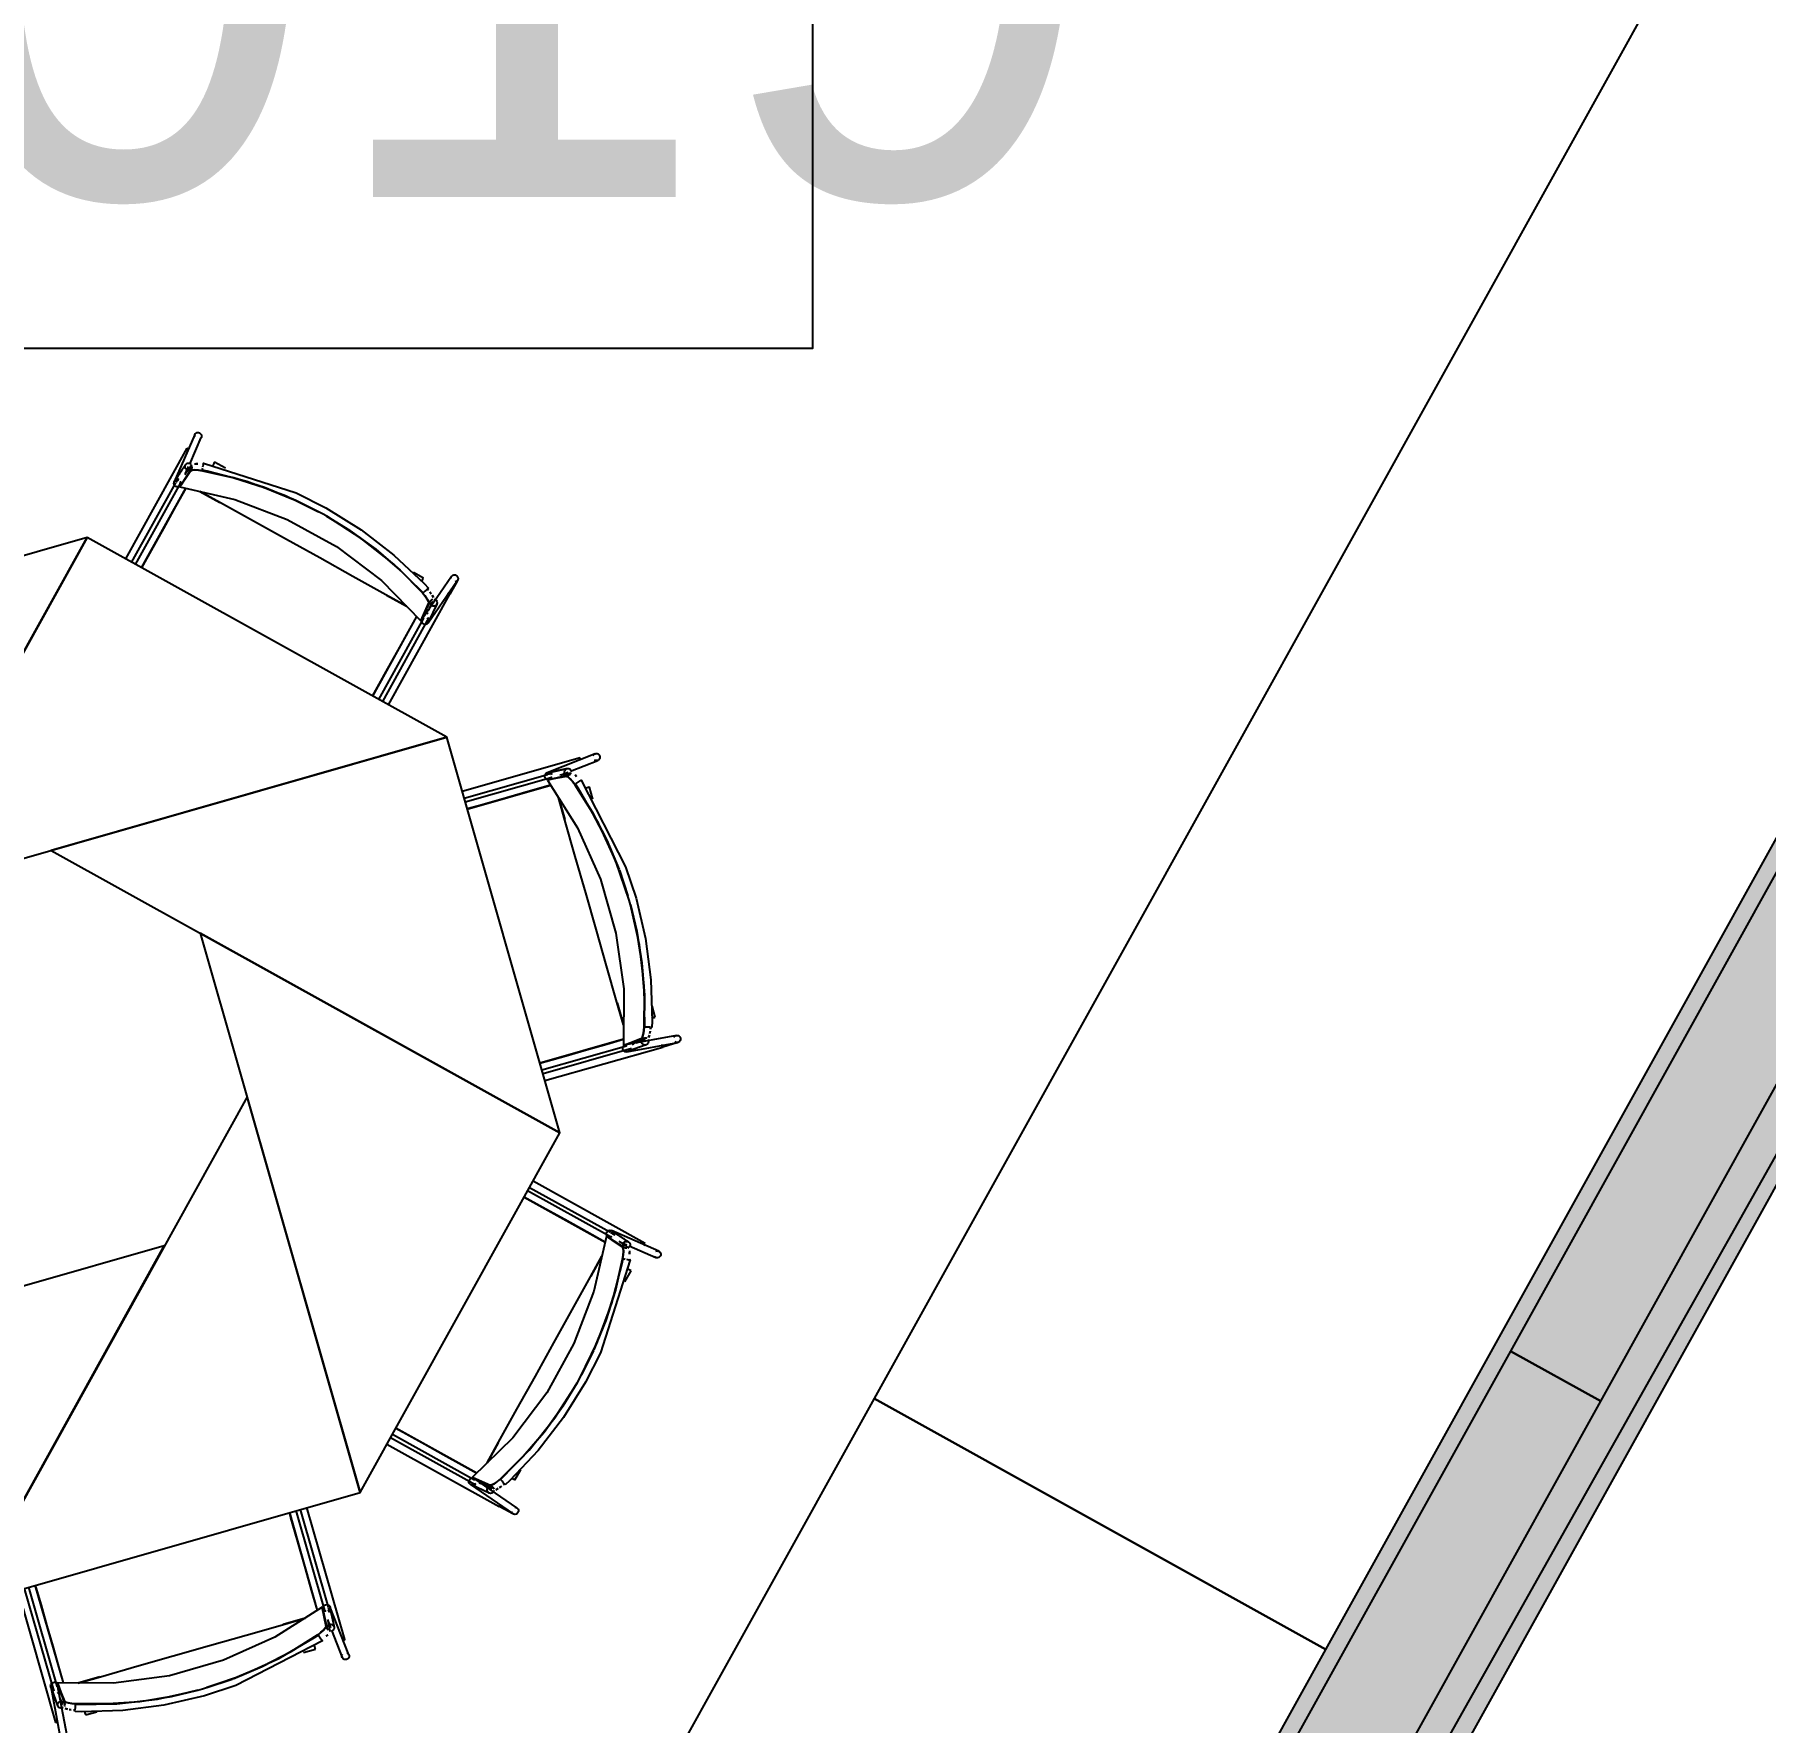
# Model space of a CAD drawing. Header units: metres. Extents: x 2.3 to 42.8, y 0.9 to 31.9.
# Drawn here: x 27.626 to 28.68, y 26.513 to 27.541 of the extents above; entities that cross this region are included whole.
import ezdxf

# ---------------------------------------------------------------- set-up
doc = ezdxf.new("R2010")
doc.units = ezdxf.units.M
for name, color, linetype in [('ARREDI', 9, 'Continuous'), ('PARETI_STRUTTURE', 7, 'Continuous'), ('PILASTRI_SETTI', 8, 'Continuous'), ('WAYFINDING_RIQUADRI', 7, 'Continuous'), ('WAYFINDING_TESTI', 7, 'Continuous')]:
    doc.layers.add(name, color=color, linetype=linetype)

msp = doc.modelspace()

# ---------------------------------------------------------------- linework, layer by layer
at = {"layer": 'ARREDI'}
for points in [[(28.9095, 27.4523), (28.6341, 27.6052), (28.1372, 26.7102), (28.4125, 26.5573), (28.9095, 27.4523), (29.3161, 28.1846), (29.0407, 28.3375), (28.6341, 27.6052)], [(28.9549, 27.5138), (28.5248, 26.7392), (28.5799, 26.7086), (29.01, 27.4832)], [(27.6578, 27.2347), (27.4169, 27.1658), (27.4858, 26.9249)], [(27.8769, 27.1131), (27.6578, 27.2347), (27.5362, 27.0156)], [(27.9458, 26.8722), (27.8769, 27.1131), (27.636, 27.0442)], [(27.8242, 26.6531), (27.9458, 26.8722), (27.7267, 26.9938)], [(27.5833, 26.5842), (27.8242, 26.6531), (27.7553, 26.894)], [(27.3642, 26.7058), (27.5833, 26.5842), (27.7049, 26.8033)], [(28.2056, 26.1643), (28.2607, 26.1337), (28.5799, 26.7086), (28.5248, 26.7392)], [(28.2009, 26.176), (28.4125, 26.5573), (28.1372, 26.7102), (27.9255, 26.3289)]]:
    msp.add_lwpolyline(points, close=True, dxfattribs=at)
for points in [[(27.7235, 27.2958), (27.7233, 27.2965), (27.7234, 27.2972), (27.7235, 27.2974), (27.7235, 27.2975), (27.7237, 27.2979), (27.7243, 27.2984), (27.725, 27.2987), (27.7257, 27.2987), (27.7264, 27.2985), (27.727, 27.298), (27.7275, 27.2974)], [(27.7275, 27.2974), (27.7276, 27.2967), (27.7275, 27.296), (27.7275, 27.2957), (27.7275, 27.2957), (27.7272, 27.2953), (27.7267, 27.2948)], [(27.7187, 27.2892), (27.7187, 27.2892)], [(27.7195, 27.2888), (27.719, 27.289), (27.7188, 27.2892)], [(27.7201, 27.2885), (27.7195, 27.2888)], [(27.721, 27.2754), (27.7177, 27.2705), (27.7144, 27.2656), (27.7478, 27.258), (27.7798, 27.2458), (27.8098, 27.2292), (27.8371, 27.2085), (27.8611, 27.1841), (27.8636, 27.1895), (27.866, 27.1949), (27.8659, 27.1958), (27.8651, 27.1973), (27.8638, 27.1992), (27.8622, 27.201)], [(27.7174, 27.2731), (27.7182, 27.2743), (27.7216, 27.2792)], [(27.7176, 27.2771), (27.7175, 27.2778), (27.7175, 27.2786), (27.7178, 27.2791), (27.7179, 27.2792), (27.7184, 27.2797), (27.7184, 27.2797), (27.7191, 27.28), (27.7198, 27.28), (27.7205, 27.2798), (27.7211, 27.2794)], [(27.7217, 27.278), (27.7216, 27.2773), (27.7214, 27.2767), (27.7213, 27.2766), (27.7208, 27.2761), (27.7208, 27.2761), (27.7201, 27.2758), (27.7194, 27.2758), (27.7186, 27.276), (27.7181, 27.2765), (27.7176, 27.2771)], [(27.7282, 27.2754), (27.7258, 27.2758), (27.7235, 27.2759), (27.7218, 27.2757), (27.721, 27.2754)], [(27.721, 27.2754), (27.7218, 27.2758), (27.7234, 27.2759), (27.7257, 27.2758), (27.7282, 27.2754)], [(27.7232, 27.2796), (27.724, 27.2797), (27.7253, 27.2797)], [(27.7253, 27.2797), (27.724, 27.2797)], [(27.7281, 27.2758), (27.7281, 27.2761), (27.7282, 27.2765), (27.7283, 27.2771)], [(27.7282, 27.2754), (27.7472, 27.2711), (27.7658, 27.2653), (27.7836, 27.258)], [(27.7284, 27.2779), (27.7286, 27.2786), (27.7287, 27.2793), (27.7288, 27.2798), (27.7288, 27.28), (27.7288, 27.2801), (27.7288, 27.2801), (27.7288, 27.2798)], [(27.7836, 27.258), (27.7659, 27.2653), (27.7473, 27.2711), (27.7284, 27.2754)], [(27.7355, 27.2806), (27.7353, 27.2804), (27.7351, 27.2799), (27.7348, 27.2794), (27.7344, 27.2787)], [(27.7179, 27.2648), (27.7117, 27.2536), (27.7043, 27.2403), (27.6968, 27.2269), (27.691, 27.2163)], [(27.7109, 27.2669), (27.7107, 27.2676), (27.7108, 27.2684), (27.7109, 27.2686), (27.7109, 27.2686), (27.7111, 27.269), (27.7117, 27.2695), (27.7124, 27.2698), (27.7131, 27.2699), (27.7138, 27.2697)], [(27.7146, 27.2664), (27.7141, 27.2659), (27.7134, 27.2657), (27.7126, 27.2656), (27.7119, 27.2658), (27.7113, 27.2663), (27.7109, 27.2669)], [(27.7144, 27.2656), (27.7148, 27.2686), (27.7144, 27.2656)], [(27.7265, 27.2628), (27.7387, 27.256)], [(27.8524, 27.193), (27.8399, 27.1999), (27.8198, 27.2111), (27.7996, 27.2223), (27.7794, 27.2335), (27.7592, 27.2447), (27.7391, 27.2559), (27.7265, 27.2628)], [(27.7988, 27.2504), (27.7842, 27.2578)], [(27.7842, 27.2578), (27.7988, 27.2504)], [(27.8621, 27.2011), (27.8484, 27.215), (27.8337, 27.2276), (27.8179, 27.239), (27.8037, 27.2477)], [(27.8037, 27.2477), (27.8179, 27.239), (27.8337, 27.2276), (27.8485, 27.2149), (27.8622, 27.201)], [(27.8795, 27.2099), (27.8796, 27.2107), (27.8798, 27.2111), (27.8798, 27.2111), (27.88, 27.2113), (27.8806, 27.2118), (27.8813, 27.212)], [(27.8813, 27.212), (27.882, 27.212), (27.8827, 27.2117), (27.8833, 27.2112), (27.8837, 27.2106), (27.8838, 27.2098), (27.8836, 27.2091), (27.8834, 27.2087), (27.8834, 27.2087), (27.8833, 27.2085), (27.8827, 27.208), (27.882, 27.2078)], [(27.8617, 27.208), (27.8621, 27.2087), (27.8624, 27.2093), (27.8626, 27.2097), (27.8628, 27.2099)], [(27.8622, 27.201), (27.8638, 27.1991), (27.8651, 27.1972), (27.8659, 27.1957), (27.866, 27.1949)], [(27.8636, 27.202), (27.8631, 27.2016), (27.8628, 27.2013), (27.8626, 27.2011)], [(27.8658, 27.204), (27.8656, 27.2038), (27.8652, 27.2035), (27.8647, 27.203), (27.8642, 27.2025), (27.8636, 27.202)], [(27.8652, 27.2035), (27.8659, 27.2026)], [(27.8658, 27.204), (27.8658, 27.204)], [(27.8667, 27.2016), (27.8675, 27.2005)], [(27.8675, 27.2005), (27.8668, 27.2016)], [(27.8782, 27.2007), (27.8776, 27.201)], [(27.8789, 27.2003), (27.8789, 27.2002), (27.8789, 27.2003), (27.8786, 27.2004), (27.8782, 27.2007)], [(27.8402, 27.1997), (27.8524, 27.1929)], [(27.8683, 27.1959), (27.8665, 27.192), (27.8659, 27.1905)], [(27.8692, 27.193), (27.8685, 27.193), (27.8678, 27.1932), (27.8672, 27.1937), (27.8668, 27.1944), (27.8667, 27.1951), (27.8669, 27.1958), (27.8669, 27.1959), (27.8672, 27.1964), (27.8678, 27.1969), (27.8685, 27.1971)], [(27.8681, 27.1997), (27.8688, 27.1982)], [(27.8688, 27.1982), (27.8681, 27.1997)], [(27.8693, 27.1971), (27.87, 27.1968), (27.8706, 27.1964), (27.8709, 27.1957), (27.871, 27.195), (27.871, 27.1949), (27.8709, 27.1943), (27.8709, 27.1941), (27.8705, 27.1936), (27.8699, 27.1932), (27.8692, 27.193)], [(27.8317, 27.1382), (27.8348, 27.1436), (27.8411, 27.1549), (27.8473, 27.1662), (27.8536, 27.1775), (27.8587, 27.1866)], [(27.8629, 27.1856), (27.8611, 27.1841)], [(27.8641, 27.1818), (27.8634, 27.1818), (27.8627, 27.1821), (27.8621, 27.1826), (27.8618, 27.1832), (27.8616, 27.184), (27.8618, 27.1847)], [(27.8649, 27.1858), (27.8655, 27.1853), (27.8658, 27.1846), (27.866, 27.1839), (27.8658, 27.1831), (27.8656, 27.1827), (27.8656, 27.1827), (27.8654, 27.1825), (27.8649, 27.182), (27.8641, 27.1818)], [(27.8652, 27.189), (27.8648, 27.1881)], [(27.9583, 27.0997), (27.9582, 27.1002), (27.9581, 27.1005), (27.9581, 27.1006), (27.9581, 27.1006)], [(27.9585, 27.0991), (27.9583, 27.0997)], [(27.9661, 27.1018), (27.9665, 27.1025), (27.9671, 27.1029), (27.9673, 27.103), (27.9673, 27.103), (27.9678, 27.1032), (27.9685, 27.1031), (27.9692, 27.1029), (27.9698, 27.1023), (27.9701, 27.1017), (27.9702, 27.1009), (27.9701, 27.1002)], [(27.9701, 27.1002), (27.9697, 27.0996), (27.9691, 27.0991), (27.9689, 27.099), (27.9689, 27.099), (27.9684, 27.0989), (27.9677, 27.0989), (27.967, 27.0992)], [(27.9383, 27.0874), (27.9376, 27.0877), (27.9371, 27.0882), (27.9367, 27.0889), (27.9366, 27.0896), (27.9368, 27.0903)], [(27.9368, 27.0903), (27.9372, 27.091), (27.9378, 27.0914), (27.938, 27.0915), (27.938, 27.0916), (27.9385, 27.0917), (27.9392, 27.0917), (27.9399, 27.0914), (27.9405, 27.0909), (27.9408, 27.0902)], [(27.95, 27.0892), (27.9441, 27.0881), (27.9383, 27.0869), (27.9566, 27.058), (27.9706, 27.0267), (27.98, 26.9937), (27.9847, 26.9598), (27.9845, 26.9256), (27.99, 26.9276), (27.9955, 26.9297), (27.9961, 26.9305), (27.9966, 26.9321), (27.997, 26.9343), (27.9972, 26.9368)], [(27.9383, 27.0869), (27.9407, 27.0887), (27.9383, 27.0869)], [(27.9458, 27.0901), (27.9472, 27.0904), (27.953, 27.0915)], [(27.9523, 27.0905), (27.9517, 27.0901), (27.9512, 27.0899), (27.951, 27.0898), (27.9503, 27.0899), (27.9496, 27.0901), (27.9491, 27.0906), (27.9487, 27.0913), (27.9486, 27.092), (27.9488, 27.0928)], [(27.9488, 27.0928), (27.9492, 27.0934), (27.9498, 27.0939), (27.9503, 27.0941), (27.9505, 27.0941), (27.9511, 27.0941), (27.9512, 27.0941), (27.9519, 27.0938), (27.9524, 27.0933), (27.9528, 27.0926)], [(27.9551, 27.0841), (27.9536, 27.0861), (27.9521, 27.0878), (27.9508, 27.0889), (27.9499, 27.0892)], [(27.9499, 27.0892), (27.9507, 27.0889), (27.952, 27.0878), (27.9535, 27.0862), (27.9551, 27.0841)], [(27.956, 27.0892), (27.9551, 27.0902)], [(27.9551, 27.0901), (27.956, 27.0892)], [(27.9551, 27.0841), (27.9655, 27.0676), (27.9745, 27.0504), (27.982, 27.0326)], [(27.982, 27.0326), (27.9745, 27.0503), (27.9655, 27.0675), (27.9552, 27.084)], [(27.9553, 27.0845), (27.9555, 27.0846), (27.9558, 27.0849), (27.9564, 27.0853)], [(27.9564, 27.0853), (27.957, 27.0857), (27.9576, 27.0861), (27.9581, 27.0865), (27.9585, 27.0868), (27.9588, 27.087), (27.9588, 27.087), (27.9588, 27.087), (27.9586, 27.0868)], [(27.9402, 27.0839), (27.928, 27.0804), (27.9133, 27.0762), (27.8986, 27.072), (27.8894, 27.0694)], [(27.945, 27.0764), (27.9488, 27.063)], [(27.9846, 26.938), (27.9806, 26.9518), (27.9743, 26.9739), (27.968, 26.9961), (27.9616, 27.0183), (27.9552, 27.0405), (27.9489, 27.0626), (27.945, 27.0764)], [(27.9639, 27.0826), (27.9636, 27.0826), (27.9631, 27.0824), (27.9625, 27.0823), (27.9618, 27.0821)], [(27.9822, 27.0321), (27.9873, 27.0165)], [(27.9873, 27.0166), (27.9822, 27.032)], [(27.9888, 27.0112), (27.9928, 26.9949), (27.9958, 26.9757), (27.9973, 26.9562), (27.9972, 26.9368)], [(27.9972, 26.9369), (27.9973, 26.9563), (27.9958, 26.9757), (27.9928, 26.995), (27.9888, 27.0111)], [(27.9807, 26.9514), (27.9846, 26.938)], [(27.9972, 26.9368), (27.997, 26.9342), (27.9966, 26.932), (27.9961, 26.9304), (27.9955, 26.9297)], [(27.9989, 26.9365), (27.9983, 26.9365), (27.9978, 26.9365), (27.9976, 26.9365)], [(28.0011, 26.9363), (28.0004, 26.9364), (27.9996, 26.9364), (27.9989, 26.9365)], [(28.0018, 26.942), (28.0025, 26.9423), (28.0032, 26.9424), (28.0036, 26.9426), (28.0039, 26.9426)], [(28.0039, 26.9426), (28.0039, 26.9426)], [(27.9337, 26.9145), (27.9372, 26.9155), (27.9496, 26.9191), (27.9621, 26.9227), (27.9745, 26.9262), (27.9845, 26.9291)], [(27.9908, 26.9261), (27.9899, 26.9258)], [(27.9979, 26.9288), (27.9939, 26.9273), (27.9923, 26.9267)], [(27.9965, 26.9261), (27.996, 26.9266), (27.9956, 26.9273), (27.9956, 26.928), (27.9958, 26.9288), (27.9962, 26.9294), (27.9962, 26.9294), (27.9968, 26.9298), (27.9969, 26.9298), (27.9975, 26.9299), (27.9982, 26.9299), (27.9989, 26.9295)], [(27.9994, 26.929), (27.9997, 26.9283), (27.9998, 26.9275), (27.9996, 26.9268), (27.9992, 26.9262), (27.9991, 26.9262), (27.9986, 26.9258), (27.9984, 26.9258), (27.9979, 26.9256), (27.9971, 26.9257), (27.9965, 26.9261)], [(28.0004, 26.9317), (27.9999, 26.9301)], [(27.9999, 26.9301), (28.0004, 26.9316)], [(28.0008, 26.934), (28.0006, 26.9328)], [(28.0006, 26.9326), (28.0008, 26.9339)], [(28.0011, 26.9363), (28.001, 26.9353)], [(28.001, 26.9353), (28.0011, 26.9363)], [(28.0018, 26.9363), (28.0016, 26.9363)], [(28.0153, 26.9303), (28.0157, 26.9309), (28.0163, 26.9313), (28.0168, 26.9314), (28.0168, 26.9314), (28.0171, 26.9314), (28.0178, 26.9314), (28.0185, 26.931)], [(28.0185, 26.931), (28.019, 26.9305), (28.0193, 26.9298), (28.0193, 26.929), (28.0191, 26.9283), (28.0187, 26.9277), (28.0181, 26.9273), (28.0176, 26.9272), (28.0173, 26.9271), (28.0166, 26.9272), (28.0159, 26.9275)], [(27.985, 26.9218), (27.9845, 26.9223), (27.9842, 26.923), (27.9841, 26.9238), (27.9843, 26.9245), (27.9848, 26.9251), (27.9854, 26.9255)], [(27.9868, 26.9253), (27.9845, 26.9255)], [(27.9884, 26.9233), (27.9882, 26.9226), (27.9877, 26.922), (27.9871, 26.9216), (27.9866, 26.9214), (27.9864, 26.9214), (27.9857, 26.9215), (27.985, 26.9218)], [(28.0082, 26.9252), (28.0081, 26.9259)], [(28.0085, 26.9244), (28.0084, 26.9247), (28.0082, 26.9252)], [(28.0085, 26.9244), (28.0085, 26.9244), (28.0085, 26.9244)], [(27.9734, 26.8056), (27.9622, 26.8118), (27.9489, 26.8193), (27.9355, 26.8267), (27.9241, 26.833)], [(27.975, 26.8089), (27.9745, 26.8095), (27.9742, 26.8101), (27.9742, 26.8109), (27.9744, 26.8116), (27.9749, 26.8122), (27.9755, 26.8126)], [(27.9755, 26.8126), (27.9762, 26.8128), (27.977, 26.8127), (27.9772, 26.8126), (27.9772, 26.8126), (27.9776, 26.8124), (27.9781, 26.8118), (27.9784, 26.8111), (27.9785, 26.8104), (27.9782, 26.8097)], [(27.984, 26.8025), (27.9791, 26.8058), (27.9742, 26.8091), (27.9666, 26.7757), (27.9544, 26.7437), (27.9378, 26.7137), (27.9171, 26.6864), (27.8927, 26.6624), (27.8981, 26.6599), (27.9035, 26.6575), (27.9044, 26.6576), (27.9059, 26.6584), (27.9078, 26.6597), (27.9096, 26.6613)], [(27.9666, 26.7399), (27.9738, 26.7576), (27.9797, 26.7762), (27.984, 26.7951), (27.9844, 26.7977), (27.9845, 26.8), (27.9843, 26.8017), (27.984, 26.8025)], [(27.9742, 26.8091), (27.9772, 26.8087), (27.9742, 26.8091)], [(27.9817, 26.8061), (27.9829, 26.8053), (27.9878, 26.8019)], [(27.984, 26.8025), (27.9843, 26.8017), (27.9845, 26.8001), (27.9844, 26.7978), (27.984, 26.7953)], [(27.9866, 26.8018), (27.9859, 26.8019), (27.9853, 26.8021), (27.9852, 26.8022), (27.9847, 26.8027), (27.9847, 26.8027), (27.9844, 26.8034), (27.9844, 26.8041), (27.9846, 26.8049), (27.9851, 26.8055), (27.9857, 26.8059)], [(27.9857, 26.8059), (27.9864, 26.806), (27.9872, 26.806), (27.9877, 26.8057), (27.9878, 26.8056), (27.9883, 26.8051), (27.9883, 26.8051), (27.9886, 26.8044), (27.9886, 26.8037), (27.9884, 26.803), (27.988, 26.8024)], [(27.9882, 26.8003), (27.9883, 26.7995), (27.9883, 26.7982)], [(27.9883, 26.7982), (27.9883, 26.7995)], [(27.997, 26.8035), (27.9974, 26.804)], [(27.9974, 26.804), (27.9976, 26.8045), (27.9978, 26.8047)], [(27.9978, 26.8048), (27.9978, 26.8048)], [(28.0043, 26.8), (28.0051, 26.8002), (28.0058, 26.8001), (28.006, 26.8), (28.0061, 26.8), (28.0065, 26.7998), (28.007, 26.7992), (28.0073, 26.7985), (28.0073, 26.7978), (28.0071, 26.7971), (28.0066, 26.7965), (28.006, 26.796)], [(27.9015, 26.6711), (27.9085, 26.6836), (27.9197, 26.7037), (27.9309, 26.7239), (27.9421, 26.7441), (27.9533, 26.7643), (27.9645, 26.7844), (27.9714, 26.797)], [(27.9714, 26.797), (27.9646, 26.7848)], [(27.984, 26.7953), (27.9797, 26.7763), (27.9739, 26.7577), (27.9666, 26.7399)], [(27.9844, 26.7954), (27.9847, 26.7954), (27.9851, 26.7953), (27.9857, 26.7952)], [(27.9865, 26.7951), (27.9872, 26.7949), (27.9879, 26.7948), (27.9884, 26.7947), (27.9886, 26.7947), (27.9887, 26.7947), (27.9886, 26.7947), (27.9884, 26.7947)], [(27.9892, 26.788), (27.989, 26.7882), (27.9885, 26.7884), (27.988, 26.7887), (27.9873, 26.7891)], [(28.006, 26.7961), (28.0053, 26.7959), (28.0045, 26.796), (28.0043, 26.7961), (28.0043, 26.7961), (28.0039, 26.7963), (28.0034, 26.7968)], [(27.959, 26.7247), (27.9664, 26.7393)], [(27.9664, 26.7393), (27.959, 26.7247)], [(27.9563, 26.7198), (27.9476, 26.7056), (27.9362, 26.6898), (27.9235, 26.675), (27.9096, 26.6613)], [(27.9097, 26.6614), (27.9235, 26.6751), (27.9362, 26.6898), (27.9476, 26.7056), (27.9563, 26.7198)], [(27.8459, 26.6922), (27.8522, 26.6887), (27.8635, 26.6825), (27.8748, 26.6762), (27.8861, 26.6699), (27.8952, 26.6649)], [(27.9083, 26.6833), (27.9015, 26.6711)], [(27.8942, 26.6606), (27.8927, 26.6624)], [(27.8904, 26.6594), (27.8904, 26.6601), (27.8907, 26.6608), (27.8912, 26.6614), (27.8918, 26.6617), (27.8926, 26.6619), (27.8933, 26.6617)], [(27.8944, 26.6586), (27.8939, 26.658), (27.8932, 26.6577), (27.8925, 26.6575), (27.8917, 26.6577), (27.8913, 26.6579), (27.8913, 26.6579), (27.8911, 26.6581), (27.8906, 26.6587), (27.8904, 26.6594)], [(27.8976, 26.6583), (27.8967, 26.6587)], [(27.9045, 26.6552), (27.9006, 26.657), (27.8991, 26.6577)], [(27.9015, 26.6543), (27.9016, 26.655), (27.9018, 26.6557), (27.9023, 26.6563), (27.903, 26.6567), (27.9037, 26.6568), (27.9044, 26.6566), (27.9045, 26.6566), (27.905, 26.6563), (27.9055, 26.6557), (27.9057, 26.655)], [(27.9057, 26.6542), (27.9054, 26.6535), (27.9049, 26.6529), (27.9043, 26.6526), (27.9036, 26.6525), (27.9035, 26.6525), (27.9029, 26.6526), (27.9027, 26.6527), (27.9022, 26.653), (27.9018, 26.6536), (27.9015, 26.6543)], [(27.9096, 26.6613), (27.9077, 26.6597), (27.9058, 26.6584), (27.9043, 26.6576), (27.9035, 26.6575)], [(27.9083, 26.6554), (27.9068, 26.6547)], [(27.9068, 26.6547), (27.9083, 26.6554)], [(27.9102, 26.6568), (27.9091, 26.656)], [(27.9091, 26.656), (27.9101, 26.6567)], [(27.9106, 26.6599), (27.9102, 26.6604), (27.9099, 26.6607), (27.9097, 26.6609)], [(27.9126, 26.6577), (27.9124, 26.6579), (27.9121, 26.6583), (27.9116, 26.6588), (27.9111, 26.6593), (27.9106, 26.6599)], [(27.9121, 26.6583), (27.9112, 26.6576)], [(27.9126, 26.6577), (27.9126, 26.6577)], [(27.9166, 26.6618), (27.9173, 26.6614), (27.9178, 26.6611), (27.9183, 26.6609), (27.9185, 26.6607)], [(27.9088, 26.6446), (27.9088, 26.6446), (27.9089, 26.6446), (27.909, 26.6449), (27.9093, 26.6453)], [(27.9093, 26.6453), (27.9096, 26.6459)], [(27.9206, 26.6422), (27.9206, 26.6415), (27.9203, 26.6408), (27.9198, 26.6402), (27.9192, 26.6398), (27.9184, 26.6397), (27.9177, 26.6399), (27.9173, 26.6401), (27.9172, 26.6401), (27.9171, 26.6403), (27.9166, 26.6408), (27.9164, 26.6415)], [(27.9185, 26.644), (27.9193, 26.6439), (27.9197, 26.6437), (27.9197, 26.6437), (27.9199, 26.6435), (27.9204, 26.6429), (27.9206, 26.6422)], [(27.7982, 26.5812), (27.7946, 26.5935), (27.7904, 26.6082), (27.7862, 26.6229), (27.782, 26.6376), (27.7811, 26.6408)], [(27.6263, 26.5965), (27.6298, 26.5843), (27.6334, 26.5718), (27.6369, 26.5594), (27.6405, 26.547), (27.6433, 26.537)], [(27.8034, 26.5715), (27.8023, 26.5773), (27.8011, 26.5831), (27.7722, 26.5649), (27.7409, 26.5509), (27.708, 26.5414), (27.674, 26.5368), (27.6398, 26.537), (27.6419, 26.5314), (27.644, 26.5259), (27.6447, 26.5254), (27.6463, 26.5249), (27.6486, 26.5245), (27.651, 26.5243)], [(27.8011, 26.5831), (27.803, 26.5807), (27.8011, 26.5831)], [(27.8017, 26.5831), (27.8019, 26.5838), (27.8025, 26.5844), (27.8031, 26.5847), (27.8039, 26.5848), (27.8046, 26.5847)], [(27.8046, 26.5847), (27.8052, 26.5843), (27.8057, 26.5837), (27.8058, 26.5835), (27.8058, 26.5835), (27.8059, 26.583), (27.8059, 26.5823), (27.8056, 26.5816), (27.8051, 26.581), (27.8044, 26.5807)], [(27.6522, 26.5369), (27.666, 26.5408), (27.6881, 26.5472), (27.7103, 26.5535), (27.7325, 26.5599), (27.7547, 26.5662), (27.7769, 26.5725), (27.7906, 26.5765)], [(27.7907, 26.5765), (27.7772, 26.5727)], [(27.7984, 26.5664), (27.8003, 26.5679), (27.802, 26.5694), (27.8031, 26.5707), (27.8034, 26.5715)], [(27.8034, 26.5715), (27.8031, 26.5707), (27.8021, 26.5694), (27.8004, 26.5679), (27.7984, 26.5664)], [(27.8048, 26.5692), (27.8043, 26.5697), (27.8041, 26.5703), (27.8041, 26.5704), (27.8041, 26.5711), (27.8041, 26.5712), (27.8044, 26.5718), (27.8049, 26.5724), (27.8056, 26.5727), (27.8063, 26.5728), (27.807, 26.5727)], [(27.8043, 26.5757), (27.8046, 26.5742), (27.8058, 26.5684)], [(27.807, 26.5727), (27.8077, 26.5723), (27.8081, 26.5717), (27.8083, 26.5712), (27.8084, 26.571), (27.8084, 26.5703), (27.8083, 26.5703), (27.8081, 26.5696), (27.8075, 26.5691), (27.8069, 26.5687)], [(27.7984, 26.5664), (27.7819, 26.556), (27.7646, 26.547), (27.7469, 26.5395)], [(27.7469, 26.5395), (27.7645, 26.547), (27.7818, 26.556), (27.7982, 26.5663)], [(27.7969, 26.5576), (27.7968, 26.5579), (27.7967, 26.5583), (27.7965, 26.559), (27.7963, 26.5597)], [(27.7987, 26.5662), (27.7989, 26.566), (27.7991, 26.5656), (27.7995, 26.5651)], [(27.7995, 26.5651), (27.7999, 26.5645), (27.8003, 26.5639), (27.8007, 26.5634), (27.801, 26.5629), (27.8012, 26.5627), (27.8012, 26.5627), (27.8012, 26.5627), (27.8011, 26.5629)], [(27.8034, 26.5655), (27.8044, 26.5664)], [(27.8044, 26.5663), (27.8034, 26.5655)], [(27.8133, 26.563), (27.814, 26.5631)], [(27.814, 26.5631), (27.8145, 26.5633), (27.8148, 26.5634), (27.8148, 26.5634), (27.8148, 26.5634)], [(27.8145, 26.5514), (27.8138, 26.5518), (27.8134, 26.5524), (27.8133, 26.5526), (27.8132, 26.5526), (27.8131, 26.5531), (27.8131, 26.5538), (27.8134, 26.5545)], [(27.8161, 26.5554), (27.8167, 26.555), (27.8172, 26.5544), (27.8173, 26.5542), (27.8173, 26.5542), (27.8174, 26.5537), (27.8174, 26.5529), (27.8171, 26.5522), (27.8166, 26.5517), (27.8159, 26.5513), (27.8152, 26.5512), (27.8145, 26.5514)], [(27.6375, 26.5331), (27.6368, 26.5333), (27.6362, 26.5337), (27.6358, 26.5344), (27.6357, 26.5348), (27.6356, 26.5351), (27.6357, 26.5358), (27.636, 26.5365)], [(27.636, 26.5365), (27.6366, 26.537), (27.6373, 26.5373), (27.638, 26.5374), (27.6387, 26.5372), (27.6393, 26.5367), (27.6398, 26.5361)], [(27.6396, 26.5347), (27.6398, 26.537)], [(27.6656, 26.5407), (27.6522, 26.5369)], [(27.7308, 26.5342), (27.7463, 26.5393)], [(27.7463, 26.5393), (27.7308, 26.5342)], [(27.6404, 26.5306), (27.64, 26.5315)], [(27.6403, 26.525), (27.6409, 26.5255), (27.6416, 26.5258), (27.6423, 26.5259), (27.643, 26.5257), (27.6436, 26.5253), (27.6436, 26.5253), (27.644, 26.5247), (27.6441, 26.5245), (27.6442, 26.524), (27.6441, 26.5232), (27.6438, 26.5226)], [(27.6431, 26.5236), (27.6415, 26.5276), (27.641, 26.5292)], [(27.651, 26.5243), (27.6485, 26.5245), (27.6462, 26.5249), (27.6447, 26.5254), (27.644, 26.5259)], [(27.7254, 26.5326), (27.7092, 26.5287), (27.6899, 26.5256), (27.6705, 26.5242), (27.651, 26.5243)], [(27.6512, 26.5242), (27.6706, 26.5242), (27.69, 26.5257), (27.7092, 26.5287), (27.7254, 26.5326)], [(27.6432, 26.522), (27.6425, 26.5217), (27.6418, 26.5217), (27.6411, 26.5219), (27.6405, 26.5223), (27.6404, 26.5223), (27.6401, 26.5229), (27.64, 26.523), (27.6399, 26.5236), (27.64, 26.5243), (27.6403, 26.525)], [(27.6443, 26.5215), (27.6459, 26.521)], [(27.646, 26.521), (27.6444, 26.5215)], [(27.6469, 26.5209), (27.6481, 26.5206)], [(27.6482, 26.5206), (27.6471, 26.5208)], [(27.6506, 26.5204), (27.6495, 26.5205)], [(27.6495, 26.5205), (27.6506, 26.5204)], [(27.6505, 26.5196), (27.6506, 26.5199)], [(27.6506, 26.5204), (27.6506, 26.5211), (27.6507, 26.5218), (27.6507, 26.5225)], [(27.6507, 26.5226), (27.6508, 26.5232), (27.6508, 26.5237), (27.6508, 26.5239)], [(27.6563, 26.5196), (27.6565, 26.5189), (27.6567, 26.5183), (27.6568, 26.5178), (27.6569, 26.5176)], [(27.6569, 26.5175), (27.6569, 26.5176)], [(27.6386, 26.513), (27.6386, 26.513)], [(27.6387, 26.513), (27.639, 26.5131), (27.6395, 26.5132)], [(27.6395, 26.5132), (27.6401, 26.5134)]]:
    msp.add_lwpolyline(points, dxfattribs=at)
at = {"layer": 'PARETI_STRUTTURE'}
for points in [[(29.418, 28.1573), (29.463, 28.2382), (26.9524, 23.7775)], [(29.418, 28.1573), (28.2598, 26.0712), (28.234, 26.0856), (27.95, 26.2433), (27.9395, 26.2243)], [(27.7235, 27.2975), (27.7109, 27.2686)], [(27.7204, 27.2795), (27.7274, 27.2957)], [(27.7187, 27.2892), (27.6812, 27.2217)], [(27.7109, 27.2686), (27.7114, 27.2692), (27.7115, 27.2693), (27.7116, 27.2694), (27.7116, 27.2696), (27.7117, 27.2697), (27.7118, 27.2698), (27.7119, 27.2699), (27.7119, 27.27), (27.712, 27.2701), (27.7121, 27.2702), (27.7121, 27.2703), (27.7122, 27.2704), (27.7123, 27.2705), (27.7123, 27.2707), (27.7124, 27.2708), (27.7125, 27.2709), (27.7126, 27.271), (27.7126, 27.2711), (27.7127, 27.2712), (27.7128, 27.2713), (27.7128, 27.2714), (27.7129, 27.2715), (27.713, 27.2717), (27.7131, 27.2718), (27.7131, 27.2719), (27.7132, 27.272), (27.7133, 27.2721), (27.7133, 27.2722), (27.7134, 27.2723), (27.7135, 27.2724), (27.7136, 27.2725), (27.7136, 27.2726), (27.7137, 27.2728), (27.7138, 27.2729), (27.7138, 27.273), (27.7139, 27.2731), (27.714, 27.2732), (27.7141, 27.2733), (27.7141, 27.2734), (27.7142, 27.2735), (27.7143, 27.2736), (27.7143, 27.2737), (27.7144, 27.2739), (27.7145, 27.274), (27.7146, 27.2741), (27.7146, 27.2742), (27.7147, 27.2743), (27.7148, 27.2744), (27.7148, 27.2745), (27.7149, 27.2746), (27.715, 27.2747), (27.7151, 27.2749), (27.7151, 27.275), (27.7152, 27.2751), (27.7153, 27.2752), (27.7153, 27.2753), (27.7154, 27.2754), (27.7155, 27.2755), (27.7155, 27.2756), (27.7156, 27.2757), (27.7157, 27.2758), (27.7158, 27.2759), (27.7158, 27.2761), (27.7159, 27.2762), (27.716, 27.2763), (27.716, 27.2764), (27.7161, 27.2765), (27.7162, 27.2766), (27.7162, 27.2767), (27.7163, 27.2768), (27.7164, 27.2769), (27.7165, 27.2771), (27.7165, 27.2772), (27.7166, 27.2773), (27.7167, 27.2774), (27.7167, 27.2775), (27.7168, 27.2776), (27.7169, 27.2777), (27.717, 27.2778), (27.717, 27.2779), (27.7171, 27.278), (27.7172, 27.2782), (27.7172, 27.2783), (27.7173, 27.2784), (27.7174, 27.2785), (27.7175, 27.2786), (27.7175, 27.2787), (27.7176, 27.2788), (27.7177, 27.2789), (27.7177, 27.279), (27.7178, 27.2791)], [(27.7214, 27.2767), (27.7151, 27.2669)], [(27.7178, 27.2737), (27.7197, 27.278)], [(27.7191, 27.276), (27.7186, 27.2751)], [(27.8012, 27.2491), (27.7787, 27.2602), (27.7552, 27.2689), (27.731, 27.2752), (27.7281, 27.2758)], [(27.7288, 27.2801), (27.7853, 27.262), (27.8033, 27.2529)], [(27.7422, 27.2769), (27.7355, 27.2806)], [(27.685, 27.2196), (27.7119, 27.2681)], [(27.7148, 27.2681), (27.6872, 27.2184)], [(27.691, 27.2163), (27.7179, 27.2648)], [(27.7121, 27.2683), (27.7135, 27.2709)], [(27.7148, 27.2669), (27.7153, 27.2679)], [(27.8033, 27.2529), (27.8248, 27.2395), (27.8448, 27.2241), (27.8632, 27.2068), (27.8658, 27.204)], [(27.8626, 27.2011), (27.8446, 27.2186), (27.8249, 27.2342), (27.8038, 27.2477), (27.8012, 27.2491)], [(27.8628, 27.2099), (27.8566, 27.2134)], [(27.8798, 27.2111), (27.862, 27.1851)], [(27.8415, 27.1328), (27.8789, 27.2002)], [(27.8656, 27.1827), (27.8834, 27.2087)], [(27.8836, 27.2089), (27.883, 27.2077), (27.8822, 27.2063), (27.8807, 27.2034), (27.8789, 27.2002)], [(27.8619, 27.1854), (27.862, 27.1855), (27.862, 27.1856), (27.8621, 27.1857), (27.8621, 27.1858), (27.8622, 27.186), (27.8622, 27.1861), (27.8623, 27.1862), (27.8624, 27.1863), (27.8624, 27.1864), (27.8625, 27.1865), (27.8625, 27.1867), (27.8626, 27.1868), (27.8626, 27.1869), (27.8627, 27.187), (27.8628, 27.1871), (27.8628, 27.1873), (27.8629, 27.1874), (27.8629, 27.1875), (27.863, 27.1876), (27.863, 27.1877), (27.8631, 27.1878), (27.8631, 27.188), (27.8632, 27.1881), (27.8633, 27.1882), (27.8633, 27.1883), (27.8634, 27.1884), (27.8634, 27.1886), (27.8635, 27.1887), (27.8635, 27.1888), (27.8636, 27.1889), (27.8636, 27.189), (27.8637, 27.1891), (27.8638, 27.1893), (27.8638, 27.1894), (27.8639, 27.1895), (27.8639, 27.1896), (27.864, 27.1897), (27.864, 27.1899), (27.8641, 27.19), (27.8642, 27.1901), (27.8642, 27.1902), (27.8643, 27.1903), (27.8643, 27.1905), (27.8644, 27.1906), (27.8644, 27.1907), (27.8645, 27.1908), (27.8645, 27.1909), (27.8646, 27.1911), (27.8647, 27.1912), (27.8647, 27.1913), (27.8648, 27.1914), (27.8648, 27.1915), (27.8649, 27.1916), (27.8649, 27.1918), (27.865, 27.1919), (27.865, 27.192), (27.8651, 27.1921), (27.8652, 27.1922), (27.8652, 27.1924), (27.8653, 27.1925), (27.8653, 27.1926), (27.8654, 27.1927), (27.8654, 27.1928), (27.8655, 27.1929), (27.8656, 27.1931), (27.8656, 27.1932), (27.8657, 27.1933), (27.8657, 27.1934), (27.8658, 27.1935), (27.8658, 27.1937), (27.8659, 27.1938), (27.8659, 27.1939), (27.866, 27.194), (27.8661, 27.1941), (27.8661, 27.1942), (27.8662, 27.1944), (27.8662, 27.1945), (27.8663, 27.1946), (27.8663, 27.1947), (27.8664, 27.1948), (27.8664, 27.195), (27.8665, 27.1951), (27.8666, 27.1952), (27.8666, 27.1953), (27.8667, 27.1954), (27.8667, 27.1956), (27.8668, 27.1957), (27.8669, 27.1958), (27.8669, 27.1959), (27.8669, 27.1959)], [(27.8708, 27.1941), (27.8658, 27.1835)], [(27.8665, 27.192), (27.8675, 27.1936)], [(27.8586, 27.1866), (27.8317, 27.1382)], [(27.8355, 27.1361), (27.8628, 27.1852)], [(27.8661, 27.1861), (27.8377, 27.1349)], [(27.9581, 27.1006), (27.8864, 27.0801)], [(27.9673, 27.103), (27.938, 27.0915)], [(27.9524, 27.0925), (27.9689, 27.099)], [(27.8875, 27.0759), (27.9384, 27.0904)], [(27.9403, 27.0884), (27.8882, 27.0735)], [(27.938, 27.0915), (27.9388, 27.0916), (27.9389, 27.0916), (27.9391, 27.0916), (27.9392, 27.0917), (27.9393, 27.0917), (27.9395, 27.0917), (27.9396, 27.0918), (27.9397, 27.0918), (27.9398, 27.0918), (27.94, 27.0918), (27.9401, 27.0919), (27.9402, 27.0919), (27.9404, 27.0919), (27.9405, 27.0919), (27.9406, 27.092), (27.9407, 27.092), (27.9409, 27.092), (27.941, 27.0921), (27.9411, 27.0921), (27.9412, 27.0921), (27.9414, 27.0921), (27.9415, 27.0922), (27.9416, 27.0922), (27.9418, 27.0922), (27.9419, 27.0923), (27.942, 27.0923), (27.9421, 27.0923), (27.9423, 27.0923), (27.9424, 27.0924), (27.9425, 27.0924), (27.9427, 27.0924), (27.9428, 27.0924), (27.9429, 27.0925), (27.9431, 27.0925), (27.9432, 27.0925), (27.9433, 27.0926), (27.9434, 27.0926), (27.9436, 27.0926), (27.9437, 27.0927), (27.9438, 27.0927), (27.9439, 27.0927), (27.9441, 27.0927), (27.9442, 27.0928), (27.9443, 27.0928), (27.9445, 27.0928), (27.9446, 27.0929), (27.9447, 27.0929), (27.9448, 27.0929), (27.945, 27.0929), (27.9451, 27.093), (27.9452, 27.093), (27.9454, 27.093), (27.9455, 27.093), (27.9456, 27.0931), (27.9457, 27.0931), (27.9459, 27.0931), (27.946, 27.0932), (27.9461, 27.0932), (27.9462, 27.0932), (27.9464, 27.0932), (27.9465, 27.0933), (27.9466, 27.0933), (27.9468, 27.0933), (27.9469, 27.0934), (27.947, 27.0934), (27.9471, 27.0934), (27.9473, 27.0934), (27.9474, 27.0935), (27.9475, 27.0935), (27.9477, 27.0935), (27.9478, 27.0935), (27.9479, 27.0936), (27.9481, 27.0936), (27.9482, 27.0936), (27.9483, 27.0937), (27.9484, 27.0937), (27.9486, 27.0937), (27.9487, 27.0937), (27.9488, 27.0938), (27.9489, 27.0938), (27.9491, 27.0938), (27.9492, 27.0939), (27.9493, 27.0939), (27.9495, 27.0939), (27.9496, 27.0939), (27.9497, 27.094), (27.9498, 27.094), (27.95, 27.094), (27.9501, 27.094), (27.9502, 27.0941), (27.9503, 27.0941)], [(27.9386, 27.0905), (27.9414, 27.0913)], [(27.9396, 27.0875), (27.9406, 27.0879)], [(27.9512, 27.0899), (27.9397, 27.0874)], [(27.9465, 27.0902), (27.9509, 27.0919)], [(27.949, 27.0909), (27.948, 27.0906)], [(27.9881, 27.0139), (27.98, 27.0376), (27.9696, 27.0604), (27.9569, 27.082), (27.9553, 27.0845)], [(27.9588, 27.087), (27.9859, 27.0342), (27.9923, 27.015)], [(27.8894, 27.0693), (27.9403, 27.0839)], [(27.966, 27.0753), (27.9639, 27.0827)], [(27.9976, 26.9365), (27.9972, 26.9617), (27.9943, 26.9866), (27.9889, 27.0111), (27.9881, 27.0138)], [(27.9923, 27.015), (27.998, 26.9904), (28.0012, 26.9653), (28.002, 26.9401), (28.0019, 26.9363)], [(28.0039, 26.9426), (28.002, 26.9495)], [(27.9845, 26.9291), (27.9337, 26.9146)], [(28.0168, 26.9314), (27.9859, 26.9257)], [(27.9859, 26.9259), (27.986, 26.9259), (27.9862, 26.926), (27.9863, 26.926), (27.9864, 26.9261), (27.9865, 26.9261), (27.9867, 26.9262), (27.9868, 26.9262), (27.9869, 26.9262), (27.987, 26.9263), (27.9872, 26.9263), (27.9873, 26.9264), (27.9874, 26.9264), (27.9875, 26.9265), (27.9877, 26.9265), (27.9878, 26.9266), (27.9879, 26.9266), (27.988, 26.9266), (27.9881, 26.9267), (27.9883, 26.9267), (27.9884, 26.9268), (27.9885, 26.9268), (27.9886, 26.9269), (27.9888, 26.9269), (27.9889, 26.9269), (27.989, 26.927), (27.9891, 26.927), (27.9893, 26.9271), (27.9894, 26.9271), (27.9895, 26.9272), (27.9896, 26.9272), (27.9898, 26.9273), (27.9899, 26.9273), (27.99, 26.9273), (27.9901, 26.9274), (27.9902, 26.9274), (27.9904, 26.9275), (27.9905, 26.9275), (27.9906, 26.9276), (27.9907, 26.9276), (27.9909, 26.9277), (27.991, 26.9277), (27.9911, 26.9277), (27.9912, 26.9278), (27.9913, 26.9278), (27.9915, 26.9279), (27.9916, 26.9279), (27.9917, 26.928), (27.9918, 26.928), (27.992, 26.9281), (27.9921, 26.9281), (27.9922, 26.9281), (27.9923, 26.9282), (27.9925, 26.9282), (27.9926, 26.9283), (27.9927, 26.9283), (27.9928, 26.9284), (27.993, 26.9284), (27.9931, 26.9284), (27.9932, 26.9285), (27.9933, 26.9285), (27.9935, 26.9286), (27.9936, 26.9286), (27.9937, 26.9287), (27.9938, 26.9287), (27.9939, 26.9288), (27.9941, 26.9288), (27.9942, 26.9288), (27.9943, 26.9289), (27.9944, 26.9289), (27.9946, 26.929), (27.9947, 26.929), (27.9948, 26.9291), (27.9949, 26.9291), (27.9951, 26.9292), (27.9952, 26.9292), (27.9953, 26.9292), (27.9954, 26.9293), (27.9956, 26.9293), (27.9957, 26.9294), (27.9958, 26.9294), (27.9959, 26.9295), (27.996, 26.9295), (27.9962, 26.9296), (27.9963, 26.9296), (27.9964, 26.9296), (27.9965, 26.9297), (27.9967, 26.9297), (27.9968, 26.9298), (27.9969, 26.9298), (27.9969, 26.9298)], [(27.9866, 26.9214), (28.0176, 26.9272)], [(27.9947, 26.9275), (27.9957, 26.9278)], [(28.0179, 26.9272), (28.0166, 26.9268), (28.0151, 26.9263), (28.0119, 26.9254), (28.0085, 26.9244)], [(27.9349, 26.9104), (27.9864, 26.9251)], [(27.9894, 26.9234), (27.9356, 26.908)], [(27.9367, 26.9039), (28.0085, 26.9244)], [(27.9984, 26.9258), (27.9874, 26.9218)], [(27.9978, 26.8048), (27.9295, 26.8427)], [(27.9241, 26.833), (27.9734, 26.8056)], [(27.9766, 26.8088), (27.9262, 26.8368)], [(27.9274, 26.8389), (27.9767, 26.8116)], [(27.9769, 26.8114), (27.9795, 26.81)], [(28.0061, 26.8), (27.9772, 26.8126)], [(27.9772, 26.8126), (27.9778, 26.8121), (27.9779, 26.812), (27.978, 26.8119), (27.9782, 26.8119), (27.9783, 26.8118), (27.9784, 26.8117), (27.9785, 26.8116), (27.9786, 26.8116), (27.9787, 26.8115), (27.9788, 26.8114), (27.9789, 26.8114), (27.979, 26.8113), (27.9791, 26.8112), (27.9792, 26.8111), (27.9794, 26.8111), (27.9795, 26.811), (27.9796, 26.8109), (27.9797, 26.8109), (27.9798, 26.8108), (27.9799, 26.8107), (27.98, 26.8107), (27.9801, 26.8106), (27.9802, 26.8105), (27.9804, 26.8104), (27.9805, 26.8104), (27.9806, 26.8103), (27.9807, 26.8102), (27.9808, 26.8102), (27.9809, 26.8101), (27.981, 26.81), (27.9811, 26.81), (27.9812, 26.8099), (27.9813, 26.8098), (27.9815, 26.8097), (27.9816, 26.8097), (27.9817, 26.8096), (27.9818, 26.8095), (27.9819, 26.8095), (27.982, 26.8094), (27.9821, 26.8093), (27.9822, 26.8092), (27.9823, 26.8092), (27.9824, 26.8091), (27.9826, 26.809), (27.9827, 26.809), (27.9828, 26.8089), (27.9829, 26.8088), (27.983, 26.8087), (27.9831, 26.8087), (27.9832, 26.8086), (27.9833, 26.8085), (27.9834, 26.8085), (27.9836, 26.8084), (27.9837, 26.8083), (27.9838, 26.8082), (27.9839, 26.8082), (27.984, 26.8081), (27.9841, 26.808), (27.9842, 26.808), (27.9843, 26.8079), (27.9844, 26.8078), (27.9845, 26.8077), (27.9847, 26.8077), (27.9848, 26.8076), (27.9849, 26.8075), (27.985, 26.8075), (27.9851, 26.8074), (27.9852, 26.8073), (27.9853, 26.8072), (27.9854, 26.8072), (27.9855, 26.8071), (27.9857, 26.807), (27.9858, 26.807), (27.9859, 26.8069), (27.986, 26.8068), (27.9861, 26.8068), (27.9862, 26.8067), (27.9863, 26.8066), (27.9864, 26.8065), (27.9865, 26.8065), (27.9866, 26.8064), (27.9867, 26.8063), (27.9869, 26.8063), (27.987, 26.8062), (27.9871, 26.8061), (27.9872, 26.8061), (27.9873, 26.806), (27.9874, 26.8059), (27.9875, 26.8058), (27.9876, 26.8058), (27.9877, 26.8057)], [(27.9755, 26.8087), (27.9765, 26.8082)], [(27.9853, 26.8021), (27.9755, 26.8084)], [(27.9823, 26.8057), (27.9866, 26.8038)], [(27.9846, 26.8044), (27.9837, 26.8049)], [(27.9881, 26.8032), (28.0043, 26.7961)], [(27.9577, 26.7223), (27.9687, 26.7448), (27.9775, 26.7683), (27.9838, 26.7925), (27.9844, 26.7954)], [(27.9887, 26.7947), (27.9706, 26.7382), (27.9615, 26.7202)], [(27.9855, 26.7814), (27.9892, 26.788)], [(27.9097, 26.6609), (27.9272, 26.6789), (27.9428, 26.6986), (27.9563, 26.7197), (27.9577, 26.7223)], [(27.9615, 26.7202), (27.9481, 26.6987), (27.9327, 26.6787), (27.9154, 26.6603), (27.9126, 26.6577)], [(27.8947, 26.6574), (27.8426, 26.6863)], [(27.8438, 26.6885), (27.8938, 26.6607)], [(27.8952, 26.6649), (27.8459, 26.6922)], [(27.8405, 26.6825), (27.9088, 26.6446)], [(27.9185, 26.6607), (27.922, 26.667)], [(27.8913, 26.6579), (27.9173, 26.6401)], [(27.9027, 26.6527), (27.8921, 26.6577)], [(27.9197, 26.6437), (27.8937, 26.6615)], [(27.894, 26.6616), (27.8941, 26.6615), (27.8942, 26.6615), (27.8943, 26.6614), (27.8944, 26.6614), (27.8945, 26.6613), (27.8947, 26.6613), (27.8948, 26.6612), (27.8949, 26.6612), (27.895, 26.6611), (27.8951, 26.661), (27.8953, 26.661), (27.8954, 26.6609), (27.8955, 26.6609), (27.8956, 26.6608), (27.8957, 26.6608), (27.8959, 26.6607), (27.896, 26.6606), (27.8961, 26.6606), (27.8962, 26.6605), (27.8963, 26.6605), (27.8964, 26.6604), (27.8966, 26.6604), (27.8967, 26.6603), (27.8968, 26.6603), (27.8969, 26.6602), (27.897, 26.6601), (27.8971, 26.6601), (27.8973, 26.66), (27.8974, 26.66), (27.8975, 26.6599), (27.8976, 26.6599), (27.8977, 26.6598), (27.8979, 26.6598), (27.898, 26.6597), (27.8981, 26.6596), (27.8982, 26.6596), (27.8983, 26.6595), (27.8985, 26.6595), (27.8986, 26.6594), (27.8987, 26.6593), (27.8988, 26.6593), (27.8989, 26.6592), (27.899, 26.6592), (27.8992, 26.6591), (27.8993, 26.6591), (27.8994, 26.659), (27.8995, 26.659), (27.8996, 26.6589), (27.8998, 26.6588), (27.8999, 26.6588), (27.9, 26.6587), (27.9001, 26.6587), (27.9002, 26.6586), (27.9004, 26.6586), (27.9005, 26.6585), (27.9006, 26.6585), (27.9007, 26.6584), (27.9008, 26.6583), (27.901, 26.6583), (27.9011, 26.6582), (27.9012, 26.6582), (27.9013, 26.6581), (27.9014, 26.6581), (27.9015, 26.658), (27.9017, 26.6579), (27.9018, 26.6579), (27.9019, 26.6578), (27.902, 26.6578), (27.9021, 26.6577), (27.9023, 26.6577), (27.9024, 26.6576), (27.9025, 26.6576), (27.9026, 26.6575), (27.9027, 26.6574), (27.9028, 26.6574), (27.903, 26.6573), (27.9031, 26.6573), (27.9032, 26.6572), (27.9033, 26.6572), (27.9034, 26.6571), (27.9035, 26.6571), (27.9037, 26.657), (27.9038, 26.6569), (27.9039, 26.6569), (27.904, 26.6568), (27.9041, 26.6568), (27.9043, 26.6567), (27.9044, 26.6567), (27.9045, 26.6566), (27.9045, 26.6566)], [(27.9006, 26.657), (27.9022, 26.656)], [(27.8027, 26.5811), (27.7853, 26.642)], [(27.7876, 26.6426), (27.8047, 26.5831)], [(27.8148, 26.5634), (27.7918, 26.6438)], [(27.9175, 26.6399), (27.9163, 26.6405), (27.9149, 26.6413), (27.912, 26.6429), (27.9088, 26.6446)], [(27.7811, 26.6408), (27.7981, 26.5812)], [(27.6156, 26.5935), (27.6386, 26.513)], [(27.6377, 26.532), (27.6198, 26.5946)], [(27.6222, 26.5953), (27.6394, 26.5351)], [(27.6434, 26.537), (27.6263, 26.5965)], [(27.8041, 26.5703), (27.8016, 26.5817)], [(27.8018, 26.5819), (27.8022, 26.5809)], [(27.8047, 26.5829), (27.8055, 26.58)], [(27.8173, 26.5542), (27.8058, 26.5835)], [(27.8058, 26.5835), (27.8058, 26.5827), (27.8059, 26.5825), (27.8059, 26.5824), (27.8059, 26.5823), (27.8059, 26.5821), (27.806, 26.582), (27.806, 26.5819), (27.806, 26.5818), (27.8061, 26.5816), (27.8061, 26.5815), (27.8061, 26.5814), (27.8061, 26.5812), (27.8062, 26.5811), (27.8062, 26.581), (27.8062, 26.5809), (27.8063, 26.5807), (27.8063, 26.5806), (27.8063, 26.5805), (27.8063, 26.5803), (27.8064, 26.5802), (27.8064, 26.5801), (27.8064, 26.58), (27.8064, 26.5798), (27.8065, 26.5797), (27.8065, 26.5796), (27.8065, 26.5794), (27.8066, 26.5793), (27.8066, 26.5792), (27.8066, 26.5791), (27.8066, 26.5789), (27.8067, 26.5788), (27.8067, 26.5787), (27.8067, 26.5786), (27.8068, 26.5784), (27.8068, 26.5783), (27.8068, 26.5782), (27.8068, 26.578), (27.8069, 26.5779), (27.8069, 26.5778), (27.8069, 26.5777), (27.807, 26.5775), (27.807, 26.5774), (27.807, 26.5773), (27.807, 26.5771), (27.8071, 26.577), (27.8071, 26.5769), (27.8071, 26.5768), (27.8072, 26.5766), (27.8072, 26.5765), (27.8072, 26.5764), (27.8072, 26.5762), (27.8073, 26.5761), (27.8073, 26.576), (27.8073, 26.5759), (27.8073, 26.5757), (27.8074, 26.5756), (27.8074, 26.5755), (27.8074, 26.5753), (27.8075, 26.5752), (27.8075, 26.5751), (27.8075, 26.575), (27.8075, 26.5748), (27.8076, 26.5747), (27.8076, 26.5746), (27.8076, 26.5744), (27.8077, 26.5743), (27.8077, 26.5742), (27.8077, 26.5741), (27.8077, 26.5739), (27.8078, 26.5738), (27.8078, 26.5737), (27.8078, 26.5736), (27.8078, 26.5734), (27.8079, 26.5733), (27.8079, 26.5732), (27.8079, 26.573), (27.808, 26.5729), (27.808, 26.5728), (27.808, 26.5727), (27.808, 26.5725), (27.8081, 26.5724), (27.8081, 26.5723), (27.8081, 26.5721), (27.8082, 26.572), (27.8082, 26.5719), (27.8082, 26.5718), (27.8082, 26.5716), (27.8083, 26.5715), (27.8083, 26.5714), (27.8083, 26.5713), (27.8083, 26.5712)], [(27.8045, 26.575), (27.8062, 26.5706)], [(27.8052, 26.5724), (27.8049, 26.5734)], [(27.8068, 26.5691), (27.8133, 26.5526)], [(27.7281, 26.5334), (27.7518, 26.5415), (27.7746, 26.5519), (27.7963, 26.5646), (27.7987, 26.5662)], [(27.8012, 26.5627), (27.7485, 26.5355), (27.7293, 26.5292)], [(27.7896, 26.5555), (27.7969, 26.5576)], [(27.6357, 26.5348), (27.6414, 26.5039)], [(27.64, 26.523), (27.6361, 26.5341)], [(27.6457, 26.5047), (27.6399, 26.5356)], [(27.6401, 26.5356), (27.6402, 26.5354), (27.6402, 26.5353), (27.6403, 26.5352), (27.6403, 26.5351), (27.6404, 26.5349), (27.6404, 26.5348), (27.6404, 26.5347), (27.6405, 26.5346), (27.6405, 26.5344), (27.6406, 26.5343), (27.6406, 26.5342), (27.6407, 26.5341), (27.6407, 26.5339), (27.6407, 26.5338), (27.6408, 26.5337), (27.6408, 26.5336), (27.6409, 26.5335), (27.6409, 26.5333), (27.641, 26.5332), (27.641, 26.5331), (27.6411, 26.533), (27.6411, 26.5328), (27.6411, 26.5327), (27.6412, 26.5326), (27.6412, 26.5325), (27.6413, 26.5323), (27.6413, 26.5322), (27.6414, 26.5321), (27.6414, 26.532), (27.6415, 26.5318), (27.6415, 26.5317), (27.6416, 26.5316), (27.6416, 26.5315), (27.6416, 26.5314), (27.6417, 26.5312), (27.6417, 26.5311), (27.6418, 26.531), (27.6418, 26.5309), (27.6419, 26.5307), (27.6419, 26.5306), (27.6419, 26.5305), (27.642, 26.5304), (27.642, 26.5302), (27.6421, 26.5301), (27.6421, 26.53), (27.6422, 26.5299), (27.6422, 26.5297), (27.6423, 26.5296), (27.6423, 26.5295), (27.6423, 26.5294), (27.6424, 26.5292), (27.6424, 26.5291), (27.6425, 26.529), (27.6425, 26.5289), (27.6426, 26.5288), (27.6426, 26.5286), (27.6426, 26.5285), (27.6427, 26.5284), (27.6427, 26.5283), (27.6428, 26.5281), (27.6428, 26.528), (27.6429, 26.5279), (27.6429, 26.5278), (27.643, 26.5276), (27.643, 26.5275), (27.6431, 26.5274), (27.6431, 26.5273), (27.6431, 26.5271), (27.6432, 26.527), (27.6432, 26.5269), (27.6433, 26.5268), (27.6433, 26.5267), (27.6434, 26.5265), (27.6434, 26.5264), (27.6434, 26.5263), (27.6435, 26.5262), (27.6435, 26.526), (27.6436, 26.5259), (27.6436, 26.5258), (27.6437, 26.5257), (27.6437, 26.5256), (27.6438, 26.5254), (27.6438, 26.5253), (27.6438, 26.5252), (27.6439, 26.5251), (27.6439, 26.5249), (27.644, 26.5248), (27.644, 26.5247), (27.6441, 26.5246), (27.6441, 26.5245)], [(27.6418, 26.5268), (27.642, 26.5258)], [(27.7293, 26.5292), (27.7047, 26.5235), (27.6796, 26.5202), (27.6543, 26.5195), (27.6505, 26.5196)], [(27.6508, 26.5239), (27.6759, 26.5243), (27.7008, 26.5272), (27.7253, 26.5326), (27.7281, 26.5334)], [(27.6569, 26.5175), (27.6638, 26.5195)]]:
    msp.add_lwpolyline(points, dxfattribs=at)
for points in [[(28.9549, 27.5138), (28.5248, 26.7392), (28.5799, 26.7086), (29.01, 27.4832)], [(28.2056, 26.1643), (28.2607, 26.1337), (28.5799, 26.7086), (28.5248, 26.7392)]]:
    msp.add_lwpolyline(points, close=True, dxfattribs=at)
at = {"layer": 'PILASTRI_SETTI'}
for points in [[(28.2095, 26.1712), (29.3247, 28.1799), (28.2008, 26.176), (29.3161, 28.1846)], [(28.2645, 26.1407), (29.3798, 28.1493), (28.2095, 26.1712), (29.3247, 28.1799)], [(28.2598, 26.0712), (29.418, 28.1573), (28.234, 26.0856), (29.3922, 28.1716)], [(28.5799, 26.7086), (29.01, 27.4832), (28.5248, 26.7392), (28.9549, 27.5138)], [(28.2607, 26.1337), (28.5799, 26.7086), (28.2056, 26.1643), (28.5248, 26.7392)]]:
    msp.add_solid(points, dxfattribs=at)
at = {"layer": 'WAYFINDING_RIQUADRI'}
msp.add_lwpolyline([(26.5, 27.35), (28.1, 27.35), (28.1, 27.85), (26.5, 27.85)], close=True, dxfattribs=at)

# ---------------------------------------------------------------- texts
at = {"layer": 'WAYFINDING_TESTI', "insert": (27.3, 27.6), "char_height": 0.32, "attachment_point": 5}
msp.add_mtext('AULA 019', dxfattribs=at)

doc.saveas('drawing.dxf')
